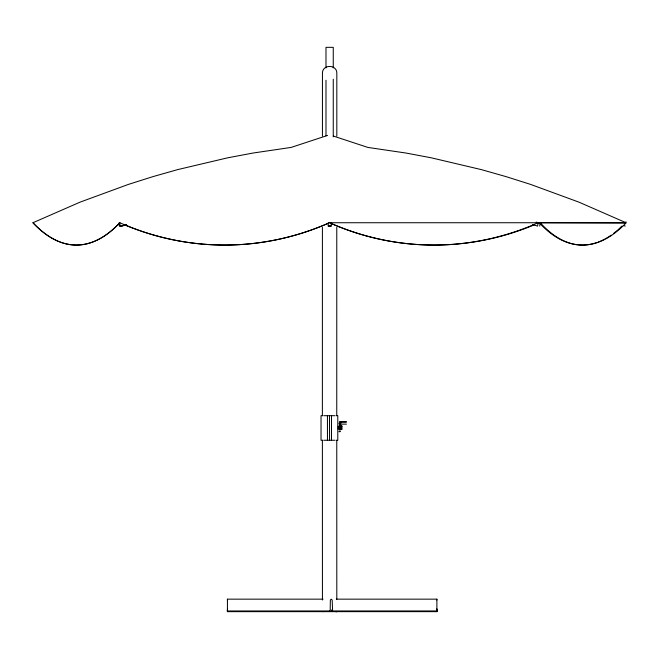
<?xml version="1.0" encoding="UTF-8"?>
<svg xmlns="http://www.w3.org/2000/svg" width="659" height="659" viewBox="0 0 659 659"><rect width="100%" height="100%" fill="white"/><g stroke="black" fill="none" stroke-linecap="round" stroke-linejoin="round"><path stroke-width="0.99" d="M227.429 609.88C227.429 614.855 227.437 607.763 227.437 610.975L436.909 610.951L436.909 611.651L227.429 611.659L227.429 610.349M227.429 610.415L227.429 599.163L323.042 599.155M322.408 227.281L322.375 415.697M336.782 227.297L336.757 415.697M338.298 429.371L338.298 426.068M339.451 423.861L339.451 422.065L346.37 422.065M339.953 430.912L339.953 431.678L338.899 431.678M339.953 425.261L339.953 424.017M339.953 422.18L339.953 424.585M339.953 429.289L339.953 422.089M346.428 424.141L340.678 424.141L340.678 422.46M340.678 422.889L340.678 421.801L346.428 421.801M336.395 599.155L436.884 599.155L436.892 611.651L436.884 609.863M436.884 608.825L436.876 610.942L436.884 609.641M539.696 226.119L540.256 222.734L625.984 222.997A293.519 112.327 -88.4 0 1 540.256 222.734M331.147 609.872L331.493 610.407M330.2 609.641L330.348 600.069L331.263 599.155L332.177 600.069L332.581 610.316M621.808 226.111L619.114 228.813A294.227 112.598 90 0 1 613.611 233.393M625.169 222.734L626.05 221.844M333.339 136.051L367.854 147.418L406.026 153.045L431.299 157.814L481.367 169.618L506.112 176.645L530.627 184.413L578.915 202.14L626.05 222.734L329.5 222.734A299.614 276.805 -90 0 1 119.806 222.734A299.614 114.658 90 0 1 32.95 222.734L80.085 202.14L128.373 184.413L152.888 176.645L177.633 169.618L227.701 157.814L252.974 153.045L291.146 147.418L327.581 135.424M126.182 224.62L122.269 225.905L120.152 225.905L119.608 222.569M126.396 224.62L121.511 226.226L119.386 226.226L118.867 223.039M323.396 611.651L322.778 611.651M539.194 222.734L538.131 222.734A296.089 273.814 -88.1 0 1 329.5 222.734M328.248 225.831L331.238 225.831L331.238 222.783M331.238 226.21L328.248 226.21L328.248 222.783M322.622 415.697L321.032 415.697L321.032 440.261L322.63 440.261M323.726 415.697L335.101 415.697M336.51 415.697L337.787 415.697L337.787 440.261L336.518 440.261M331.493 418.589L331.493 419.602M338.899 423.762L339.953 423.762M339.887 426.011L341.856 426.011M339.887 426.068L341.856 426.068M339.887 426.241L341.856 426.241M339.887 426.513L341.856 426.513M339.887 426.867L341.856 426.867M339.887 427.279L341.856 427.279M339.887 427.724L341.856 427.724M331.493 427.864L331.493 428.836M339.887 428.161L341.856 428.161M339.887 428.572L341.856 428.572M339.887 428.927L341.856 428.927M339.887 429.198L341.856 429.198M339.887 429.371L341.856 429.371M331.493 438.004L331.493 439.092M323.726 440.261L335.101 440.261M623.266 225.584L625.276 226.045M536.179 222.091L538.131 222.734L537.579 226.119L532.703 224.521M436.884 599.155L436.884 600.069M227.429 599.163L227.437 600.077M340.678 423.317L340.678 424.099M339.953 430.854L339.953 431.67M339.451 422.089L339.451 423.21M336.765 440.261L336.807 599.336M329.624 610.448L329.624 611.503M322.383 440.261L322.432 600.019M227.437 609.633L227.437 609.105M336.823 136.1L336.823 73.371C337.169 64.154 322.111 64.137 322.44 73.363L322.44 136.092M333.256 67.902L333.256 47.333L325.991 47.333L325.991 67.902M333.256 79.22L333.256 136.825M331.493 415.697L331.493 440.261M329.475 415.697L329.566 440.261M327.449 415.697L327.449 440.261M325.991 80.25L325.991 135.795M328.577 223.137A299.614 276.805 90 0 1 124.427 224.727M534.573 224.727A299.614 276.805 -90 0 1 331.345 223.541M597.466 242.347A294.227 112.598 90 0 1 539.878 223.467M611.222 235.131A294.227 112.598 90 0 1 605.605 238.64M604.797 239.085A294.227 112.598 90 0 1 598.388 242.01M119.806 222.734A299.614 114.658 -90 0 1 32.95 222.734M336.568 611.651L335.851 611.651L336.568 611.651"/></g></svg>
